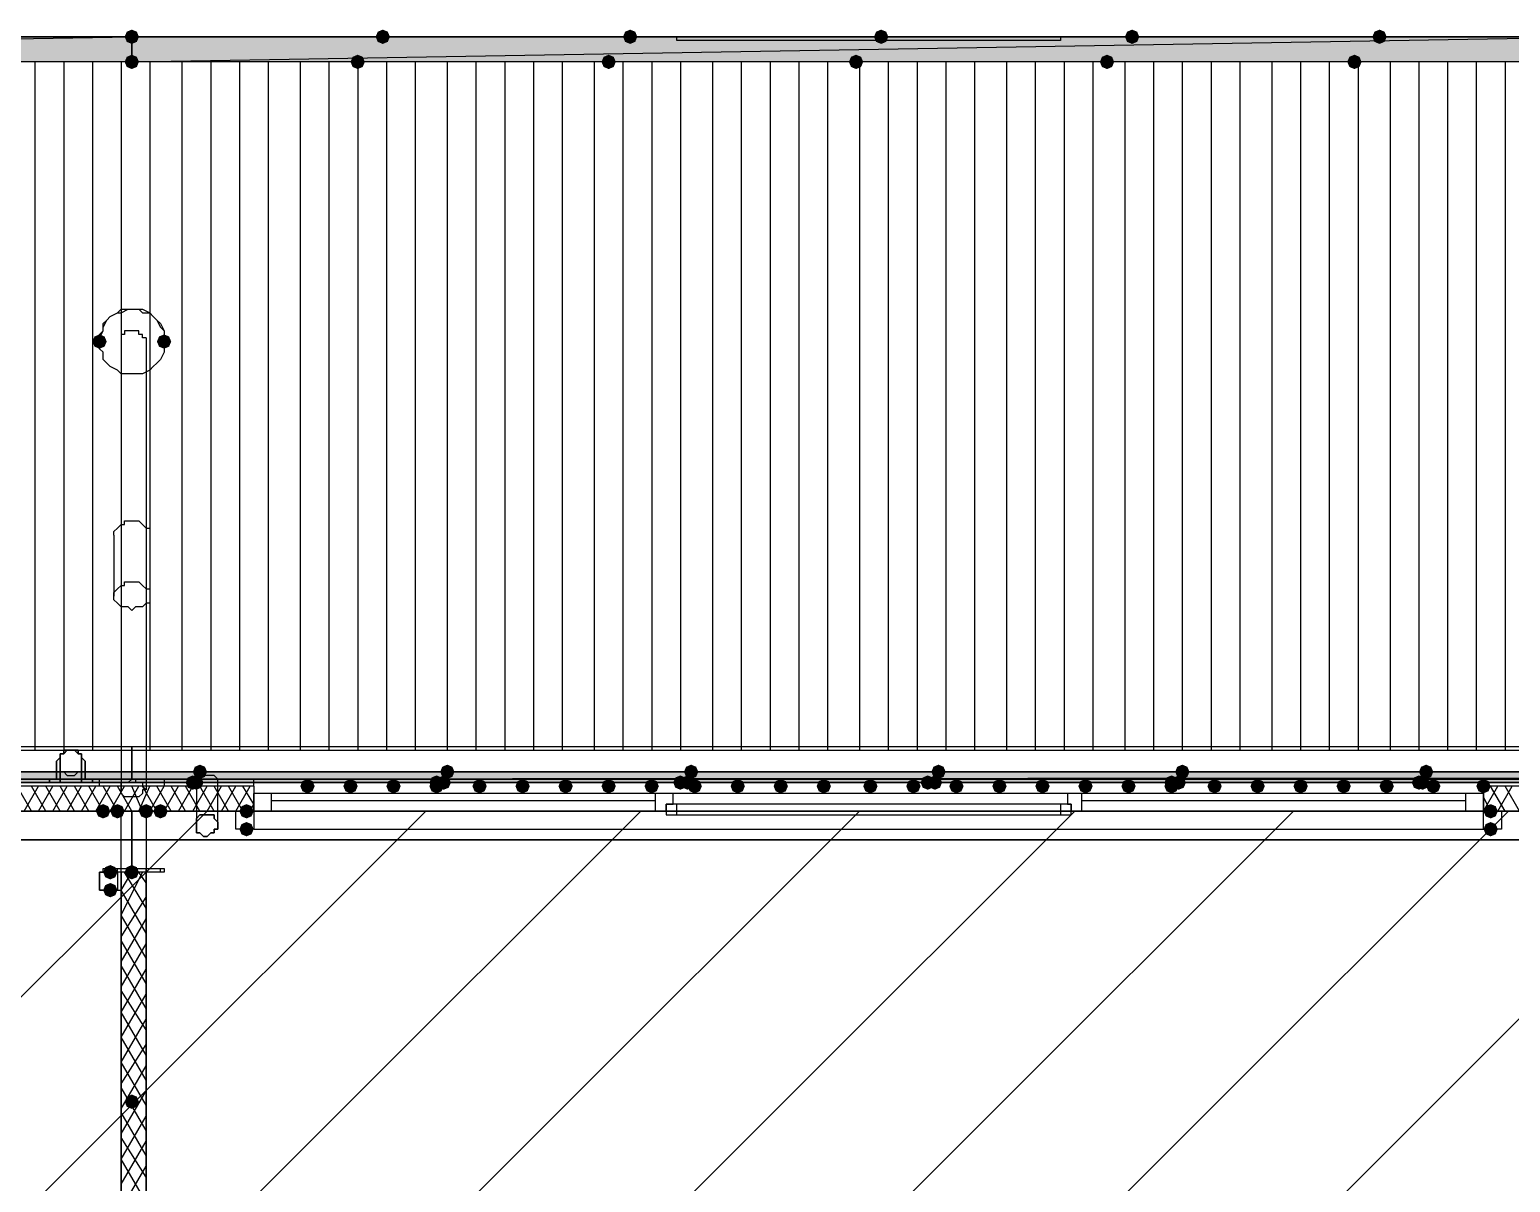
# Model space of a CAD drawing. Header units: millimetres. Extents: x 0 to 420, y 0 to 297.
# Drawn here: x 205.85 to 223.33, y 232.22 to 245.83 of the extents above; entities that cross this region are included whole.
import ezdxf

# ---------------------------------------------------------------- set-up
doc = ezdxf.new("R2010")
doc.units = ezdxf.units.MM
doc.layers.get('0').update_dxf_attribs({"linetype": 'CONTINUOUS'})

msp = doc.modelspace()

# ---------------------------------------------------------------- hatches: boundary and pattern name
at = {"true_color": 0x0000fe}
for points in [[(207.137, 245.745), (207.112129, 245.685204), (207.052333, 245.660333), (206.992538, 245.685204), (206.967667, 245.745), (206.992537, 245.804796), (207.052333, 245.829667), (207.112129, 245.804796)], [(207.137, 245.745), (207.112129, 245.685204), (207.052333, 245.660333), (206.992538, 245.685204), (206.967667, 245.745), (206.992537, 245.804796), (207.052333, 245.829667), (207.112129, 245.804796)], [(210.100333, 245.745), (210.075462, 245.685204), (210.015667, 245.660333), (209.955871, 245.685204), (209.931, 245.745), (209.955871, 245.804796), (210.015667, 245.829667), (210.075462, 245.804796)], [(213.021333, 245.745), (212.996462, 245.685204), (212.936667, 245.660333), (212.876871, 245.685204), (212.852, 245.745), (212.876871, 245.804796), (212.936667, 245.829667), (212.996462, 245.804796)], [(215.984667, 245.745), (215.959796, 245.685204), (215.9, 245.660333), (215.840204, 245.685204), (215.815333, 245.745), (215.840204, 245.804796), (215.9, 245.829667), (215.959796, 245.804796)], [(218.948, 245.745), (218.923129, 245.685204), (218.863333, 245.660333), (218.803538, 245.685204), (218.778667, 245.745), (218.803537, 245.804796), (218.863333, 245.829667), (218.923129, 245.804796)], [(221.869, 245.745), (221.844129, 245.685204), (221.784333, 245.660333), (221.724538, 245.685204), (221.699667, 245.745), (221.724537, 245.804796), (221.784333, 245.829667), (221.844129, 245.804796)], [(207.137, 245.448667), (207.112129, 245.388871), (207.052333, 245.364), (206.992538, 245.388871), (206.967667, 245.448667), (206.992537, 245.508462), (207.052333, 245.533333), (207.112129, 245.508463)], [(209.804, 245.448667), (209.779129, 245.388871), (209.719333, 245.364), (209.659538, 245.388871), (209.634667, 245.448667), (209.659537, 245.508462), (209.719333, 245.533333), (209.779129, 245.508463)], [(212.767333, 245.448667), (212.742462, 245.388871), (212.682667, 245.364), (212.622871, 245.388871), (212.598, 245.448667), (212.622871, 245.508462), (212.682667, 245.533333), (212.742462, 245.508463)], [(215.688333, 245.448667), (215.663462, 245.388871), (215.603667, 245.364), (215.543871, 245.388871), (215.519, 245.448667), (215.543871, 245.508462), (215.603667, 245.533333), (215.663462, 245.508463)], [(218.651667, 245.448667), (218.626796, 245.388871), (218.567, 245.364), (218.507204, 245.388871), (218.482333, 245.448667), (218.507204, 245.508462), (218.567, 245.533333), (218.626796, 245.508463)], [(221.572667, 245.448667), (221.547796, 245.388871), (221.488, 245.364), (221.428204, 245.388871), (221.403333, 245.448667), (221.428204, 245.508462), (221.488, 245.533333), (221.547796, 245.508463)], [(207.941333, 237.066667), (207.916462, 237.006871), (207.856667, 236.982), (207.796871, 237.006871), (207.772, 237.066667), (207.796871, 237.126462), (207.856667, 237.151333), (207.916462, 237.126463)], [(210.862333, 237.066667), (210.837462, 237.006871), (210.777667, 236.982), (210.717871, 237.006871), (210.693, 237.066667), (210.717871, 237.126462), (210.777667, 237.151333), (210.837462, 237.126463)], [(213.741, 237.066667), (213.716129, 237.006871), (213.656333, 236.982), (213.596538, 237.006871), (213.571667, 237.066667), (213.596537, 237.126462), (213.656333, 237.151333), (213.716129, 237.126463)], [(216.662, 237.066667), (216.637129, 237.006871), (216.577333, 236.982), (216.517538, 237.006871), (216.492667, 237.066667), (216.517537, 237.126462), (216.577333, 237.151333), (216.637129, 237.126463)], [(219.540667, 237.066667), (219.515796, 237.006871), (219.456, 236.982), (219.396204, 237.006871), (219.371333, 237.066667), (219.396204, 237.126462), (219.456, 237.151333), (219.515796, 237.126463)], [(222.419333, 237.066667), (222.394463, 237.006871), (222.334667, 236.982), (222.274871, 237.006871), (222.25, 237.066667), (222.274871, 237.126462), (222.334667, 237.151333), (222.394462, 237.126463)], [(207.856667, 236.939667), (207.831796, 236.879871), (207.772, 236.855), (207.712204, 236.879871), (207.687333, 236.939667), (207.712204, 236.999462), (207.772, 237.024333), (207.831796, 236.999463)], [(207.899, 236.939667), (207.874129, 236.879871), (207.814333, 236.855), (207.754538, 236.879871), (207.729667, 236.939667), (207.754537, 236.999462), (207.814333, 237.024333), (207.874129, 236.999463)], [(207.899, 236.939667), (207.874129, 236.879871), (207.814333, 236.855), (207.754538, 236.879871), (207.729667, 236.939667), (207.754537, 236.999462), (207.814333, 237.024333), (207.874129, 236.999463)], [(210.735333, 236.939667), (210.710462, 236.879871), (210.650667, 236.855), (210.590871, 236.879871), (210.566, 236.939667), (210.590871, 236.999462), (210.650667, 237.024333), (210.710462, 236.999463)], [(210.82, 236.939667), (210.795129, 236.879871), (210.735333, 236.855), (210.675538, 236.879871), (210.650667, 236.939667), (210.675537, 236.999462), (210.735333, 237.024333), (210.795129, 236.999463)], [(210.82, 236.939667), (210.795129, 236.879871), (210.735333, 236.855), (210.675538, 236.879871), (210.650667, 236.939667), (210.675537, 236.999462), (210.735333, 237.024333), (210.795129, 236.999463)], [(213.614, 236.939667), (213.589129, 236.879871), (213.529333, 236.855), (213.469538, 236.879871), (213.444667, 236.939667), (213.469537, 236.999462), (213.529333, 237.024333), (213.589129, 236.999463)], [(213.698667, 236.939667), (213.673796, 236.879871), (213.614, 236.855), (213.554204, 236.879871), (213.529333, 236.939667), (213.554204, 236.999462), (213.614, 237.024333), (213.673796, 236.999463)], [(213.698667, 236.939667), (213.673796, 236.879871), (213.614, 236.855), (213.554204, 236.879871), (213.529333, 236.939667), (213.554204, 236.999462), (213.614, 237.024333), (213.673796, 236.999463)], [(216.535, 236.939667), (216.510129, 236.879871), (216.450333, 236.855), (216.390537, 236.879871), (216.365667, 236.939667), (216.390537, 236.999462), (216.450333, 237.024333), (216.510129, 236.999463)], [(216.619667, 236.939667), (216.594796, 236.879871), (216.535, 236.855), (216.475204, 236.879871), (216.450333, 236.939667), (216.475204, 236.999462), (216.535, 237.024333), (216.594796, 236.999463)], [(216.619667, 236.939667), (216.594796, 236.879871), (216.535, 236.855), (216.475204, 236.879871), (216.450333, 236.939667), (216.475204, 236.999462), (216.535, 237.024333), (216.594796, 236.999463)], [(219.413667, 236.939667), (219.388796, 236.879871), (219.329, 236.855), (219.269204, 236.879871), (219.244333, 236.939667), (219.269204, 236.999462), (219.329, 237.024333), (219.388796, 236.999463)], [(219.498333, 236.939667), (219.473462, 236.879871), (219.413667, 236.855), (219.353871, 236.879871), (219.329, 236.939667), (219.353871, 236.999462), (219.413667, 237.024333), (219.473462, 236.999463)], [(219.498333, 236.939667), (219.473462, 236.879871), (219.413667, 236.855), (219.353871, 236.879871), (219.329, 236.939667), (219.353871, 236.999462), (219.413667, 237.024333), (219.473462, 236.999463)], [(222.334667, 236.939667), (222.309796, 236.879871), (222.25, 236.855), (222.190204, 236.879871), (222.165333, 236.939667), (222.190204, 236.999462), (222.25, 237.024333), (222.309796, 236.999463)], [(222.377, 236.939667), (222.352129, 236.879871), (222.292333, 236.855), (222.232537, 236.879871), (222.207667, 236.939667), (222.232537, 236.999462), (222.292333, 237.024333), (222.352129, 236.999463)], [(222.377, 236.939667), (222.352129, 236.879871), (222.292333, 236.855), (222.232537, 236.879871), (222.207667, 236.939667), (222.232537, 236.999462), (222.292333, 237.024333), (222.352129, 236.999463)]]:
    msp.add_hatch(color=0, dxfattribs=at).paths.add_polyline_path(points, flags=0)
at = {"true_color": 0x000007}
h = msp.add_hatch(color=0, dxfattribs=at)
h.paths.add_polyline_path([(207.052333, 245.448667), (189.653333, 245.448667), (207.052333, 245.745)], flags=0)
h.paths.add_polyline_path([(189.653333, 245.448667), (207.052333, 245.745), (189.653333, 245.745)], flags=0)
h = msp.add_hatch(color=0, dxfattribs=at)
h.paths.add_polyline_path([(224.451333, 245.448667), (207.052333, 245.448667), (224.451333, 245.745)], flags=0)
h.paths.add_polyline_path([(207.052333, 245.448667), (224.451333, 245.745), (207.052333, 245.745)], flags=0)
for points in [[(206.756, 242.146667), (206.731129, 242.086871), (206.671333, 242.062), (206.611538, 242.086871), (206.586667, 242.146667), (206.611537, 242.206462), (206.671333, 242.231333), (206.731129, 242.206463)], [(207.518, 242.146667), (207.493129, 242.086871), (207.433333, 242.062), (207.373538, 242.086871), (207.348667, 242.146667), (207.373537, 242.206462), (207.433333, 242.231333), (207.493129, 242.206463)], [(209.211333, 236.897333), (209.186462, 236.837537), (209.126667, 236.812667), (209.066871, 236.837537), (209.042, 236.897333), (209.066871, 236.957129), (209.126667, 236.982), (209.186462, 236.957129)], [(209.719333, 236.897333), (209.694462, 236.837537), (209.634667, 236.812667), (209.574871, 236.837537), (209.55, 236.897333), (209.574871, 236.957129), (209.634667, 236.982), (209.694462, 236.957129)], [(210.227333, 236.897333), (210.202462, 236.837537), (210.142667, 236.812667), (210.082871, 236.837537), (210.058, 236.897333), (210.082871, 236.957129), (210.142667, 236.982), (210.202462, 236.957129)], [(210.735333, 236.897333), (210.710462, 236.837537), (210.650667, 236.812667), (210.590871, 236.837537), (210.566, 236.897333), (210.590871, 236.957129), (210.650667, 236.982), (210.710462, 236.957129)], [(211.243333, 236.897333), (211.218462, 236.837537), (211.158667, 236.812667), (211.098871, 236.837537), (211.074, 236.897333), (211.098871, 236.957129), (211.158667, 236.982), (211.218462, 236.957129)], [(211.751333, 236.897333), (211.726462, 236.837537), (211.666667, 236.812667), (211.606871, 236.837537), (211.582, 236.897333), (211.606871, 236.957129), (211.666667, 236.982), (211.726462, 236.957129)], [(212.259333, 236.897333), (212.234463, 236.837537), (212.174667, 236.812667), (212.114871, 236.837537), (212.09, 236.897333), (212.114871, 236.957129), (212.174667, 236.982), (212.234462, 236.957129)], [(212.767333, 236.897333), (212.742462, 236.837537), (212.682667, 236.812667), (212.622871, 236.837537), (212.598, 236.897333), (212.622871, 236.957129), (212.682667, 236.982), (212.742462, 236.957129)], [(213.275333, 236.897333), (213.250462, 236.837537), (213.190667, 236.812667), (213.130871, 236.837537), (213.106, 236.897333), (213.130871, 236.957129), (213.190667, 236.982), (213.250462, 236.957129)], [(213.783333, 236.897333), (213.758463, 236.837537), (213.698667, 236.812667), (213.638871, 236.837537), (213.614, 236.897333), (213.638871, 236.957129), (213.698667, 236.982), (213.758462, 236.957129)], [(214.291333, 236.897333), (214.266462, 236.837537), (214.206667, 236.812667), (214.146871, 236.837537), (214.122, 236.897333), (214.146871, 236.957129), (214.206667, 236.982), (214.266462, 236.957129)], [(214.799333, 236.897333), (214.774463, 236.837537), (214.714667, 236.812667), (214.654871, 236.837537), (214.63, 236.897333), (214.654871, 236.957129), (214.714667, 236.982), (214.774462, 236.957129)], [(215.307333, 236.897333), (215.282462, 236.837537), (215.222667, 236.812667), (215.162871, 236.837537), (215.138, 236.897333), (215.162871, 236.957129), (215.222667, 236.982), (215.282462, 236.957129)], [(215.857667, 236.897333), (215.832796, 236.837537), (215.773, 236.812667), (215.713204, 236.837537), (215.688333, 236.897333), (215.713204, 236.957129), (215.773, 236.982), (215.832796, 236.957129)], [(216.365667, 236.897333), (216.340796, 236.837537), (216.281, 236.812667), (216.221204, 236.837537), (216.196333, 236.897333), (216.221204, 236.957129), (216.281, 236.982), (216.340796, 236.957129)], [(216.873667, 236.897333), (216.848796, 236.837537), (216.789, 236.812667), (216.729204, 236.837537), (216.704333, 236.897333), (216.729204, 236.957129), (216.789, 236.982), (216.848796, 236.957129)], [(217.381667, 236.897333), (217.356796, 236.837537), (217.297, 236.812667), (217.237204, 236.837537), (217.212333, 236.897333), (217.237204, 236.957129), (217.297, 236.982), (217.356796, 236.957129)], [(217.889667, 236.897333), (217.864796, 236.837537), (217.805, 236.812667), (217.745204, 236.837537), (217.720333, 236.897333), (217.745204, 236.957129), (217.805, 236.982), (217.864796, 236.957129)], [(218.397667, 236.897333), (218.372796, 236.837537), (218.313, 236.812667), (218.253204, 236.837537), (218.228333, 236.897333), (218.253204, 236.957129), (218.313, 236.982), (218.372796, 236.957129)], [(218.905667, 236.897333), (218.880796, 236.837537), (218.821, 236.812667), (218.761204, 236.837537), (218.736333, 236.897333), (218.761204, 236.957129), (218.821, 236.982), (218.880796, 236.957129)], [(219.413667, 236.897333), (219.388796, 236.837537), (219.329, 236.812667), (219.269204, 236.837537), (219.244333, 236.897333), (219.269204, 236.957129), (219.329, 236.982), (219.388796, 236.957129)], [(219.921667, 236.897333), (219.896796, 236.837537), (219.837, 236.812667), (219.777204, 236.837537), (219.752333, 236.897333), (219.777204, 236.957129), (219.837, 236.982), (219.896796, 236.957129)], [(220.429667, 236.897333), (220.404796, 236.837537), (220.345, 236.812667), (220.285204, 236.837537), (220.260333, 236.897333), (220.285204, 236.957129), (220.345, 236.982), (220.404796, 236.957129)], [(220.937667, 236.897333), (220.912796, 236.837537), (220.853, 236.812667), (220.793204, 236.837537), (220.768333, 236.897333), (220.793204, 236.957129), (220.853, 236.982), (220.912796, 236.957129)], [(221.445667, 236.897333), (221.420796, 236.837537), (221.361, 236.812667), (221.301204, 236.837537), (221.276333, 236.897333), (221.301204, 236.957129), (221.361, 236.982), (221.420796, 236.957129)], [(221.953667, 236.897333), (221.928796, 236.837537), (221.869, 236.812667), (221.809204, 236.837537), (221.784333, 236.897333), (221.809204, 236.957129), (221.869, 236.982), (221.928796, 236.957129)], [(222.504, 236.897333), (222.479129, 236.837537), (222.419333, 236.812667), (222.359537, 236.837537), (222.334667, 236.897333), (222.359537, 236.957129), (222.419333, 236.982), (222.479129, 236.957129)], [(223.096667, 236.897333), (223.071796, 236.837537), (223.012, 236.812667), (222.952204, 236.837537), (222.927333, 236.897333), (222.952204, 236.957129), (223.012, 236.982), (223.071796, 236.957129)], [(223.096667, 236.897333), (223.071796, 236.837537), (223.012, 236.812667), (222.952204, 236.837537), (222.927333, 236.897333), (222.952204, 236.957129), (223.012, 236.982), (223.071796, 236.957129)], [(206.798333, 236.601), (206.773462, 236.541204), (206.713667, 236.516333), (206.653871, 236.541204), (206.629, 236.601), (206.653871, 236.660796), (206.713667, 236.685667), (206.773462, 236.660796)], [(206.967667, 236.601), (206.942796, 236.541204), (206.883, 236.516333), (206.823204, 236.541204), (206.798333, 236.601), (206.823204, 236.660796), (206.883, 236.685667), (206.942796, 236.660796)], [(207.306333, 236.601), (207.281462, 236.541204), (207.221667, 236.516333), (207.161871, 236.541204), (207.137, 236.601), (207.161871, 236.660796), (207.221667, 236.685667), (207.281462, 236.660796)], [(207.475667, 236.601), (207.450796, 236.541204), (207.391, 236.516333), (207.331204, 236.541204), (207.306333, 236.601), (207.331204, 236.660796), (207.391, 236.685667), (207.450796, 236.660796)], [(208.491667, 236.601), (208.466796, 236.541204), (208.407, 236.516333), (208.347204, 236.541204), (208.322333, 236.601), (208.347204, 236.660796), (208.407, 236.685667), (208.466796, 236.660796)], [(223.181333, 236.601), (223.156462, 236.541204), (223.096667, 236.516333), (223.036871, 236.541204), (223.012, 236.601), (223.036871, 236.660796), (223.096667, 236.685667), (223.156462, 236.660796)], [(208.491667, 236.389333), (208.466796, 236.329537), (208.407, 236.304667), (208.347204, 236.329537), (208.322333, 236.389333), (208.347204, 236.449129), (208.407, 236.474), (208.466796, 236.449129)], [(223.181333, 236.389333), (223.156462, 236.329537), (223.096667, 236.304667), (223.036871, 236.329537), (223.012, 236.389333), (223.036871, 236.449129), (223.096667, 236.474), (223.156462, 236.449129)], [(206.883, 235.881333), (206.858129, 235.821537), (206.798333, 235.796667), (206.738538, 235.821537), (206.713667, 235.881333), (206.738537, 235.941129), (206.798333, 235.966), (206.858129, 235.941129)], [(207.137, 235.881333), (207.112129, 235.821537), (207.052333, 235.796667), (206.992538, 235.821537), (206.967667, 235.881333), (206.992537, 235.941129), (207.052333, 235.966), (207.112129, 235.941129)], [(206.883, 235.669667), (206.858129, 235.609871), (206.798333, 235.585), (206.738538, 235.609871), (206.713667, 235.669667), (206.738537, 235.729462), (206.798333, 235.754333), (206.858129, 235.729463)], [(207.137, 233.172), (207.112129, 233.112204), (207.052333, 233.087333), (206.992538, 233.112204), (206.967667, 233.172), (206.992537, 233.231796), (207.052333, 233.256667), (207.112129, 233.231796)]]:
    msp.add_hatch(color=0, dxfattribs=at).paths.add_polyline_path(points, flags=0)
h = msp.add_hatch(color=0, dxfattribs=at)
h.paths.add_polyline_path([(119.507, 237.066667), (381.550333, 237.066667), (119.507, 236.939667)], flags=0)
h.paths.add_polyline_path([(381.550333, 237.066667), (119.507, 236.939667), (381.550333, 236.939667)], flags=0)

# ---------------------------------------------------------------- linework, layer by layer
at = {"color": 0, "true_color": 0x000007}
for points in [[(259.207, 245.745), (259.207, 245.448667), (241.850333, 245.448667), (241.850333, 245.745), (241.850333, 245.448667), (224.451333, 245.448667), (224.451333, 245.745), (224.451333, 245.448667), (207.052333, 245.448667), (207.052333, 245.745), (207.052333, 245.448667), (189.653333, 245.448667), (189.653333, 245.745), (172.296667, 245.745), (172.296667, 245.448667), (189.653333, 245.448667), (189.653333, 245.745), (207.052333, 245.745), (224.451333, 245.745), (241.850333, 245.745)], [(207.052333, 245.448667), (189.653333, 245.448667), (207.052333, 245.745)], [(189.653333, 245.448667), (207.052333, 245.745), (189.653333, 245.745)], [(224.451333, 245.448667), (207.052333, 245.448667), (224.451333, 245.745)], [(207.052333, 245.448667), (224.451333, 245.745), (207.052333, 245.745)], [(218.016667, 245.745), (218.016667, 245.702667), (213.487, 245.702667), (213.487, 245.745)], [(381.550333, 244.898333), (381.550333, 245.448667), (119.507, 245.448667), (119.507, 244.898333), (119.507, 237.871), (119.507, 237.320667), (381.550333, 237.320667), (381.550333, 237.871)], [(207.137, 241.765667), (207.052333, 241.765667), (207.01, 241.765667), (206.925333, 241.765667), (206.883, 241.808), (206.798333, 241.850333), (206.756, 241.892667), (206.713667, 241.935), (206.713667, 242.019667), (206.671333, 242.062), (206.671333, 242.146667), (206.671333, 242.189), (206.713667, 242.273667), (206.713667, 242.316), (206.756, 242.400667), (206.798333, 242.443), (206.883, 242.485333), (206.925333, 242.485333), (207.01, 242.527667), (207.052333, 242.527667), (207.137, 242.527667), (207.179333, 242.485333), (207.264, 242.485333), (207.306333, 242.443), (207.348667, 242.400667), (207.391, 242.316), (207.433333, 242.273667), (207.433333, 242.189), (207.433333, 242.146667), (207.433333, 242.062), (207.433333, 242.019667), (207.391, 241.935), (207.348667, 241.892667), (207.306333, 241.850333), (207.264, 241.808), (207.179333, 241.765667)], [(207.094667, 239.014), (207.052333, 238.971667), (207.01, 239.014), (206.967667, 239.014), (206.925333, 239.014), (206.883, 239.056333), (206.840667, 239.098667), (206.840667, 239.141), (206.840667, 239.183333), (206.883, 239.225667), (206.925333, 239.268), (206.967667, 239.268), (206.967667, 239.310333), (207.01, 239.310333), (207.052333, 239.310333), (207.094667, 239.310333), (207.137, 239.310333), (207.179333, 239.268), (207.221667, 239.225667), (207.264, 239.225667), (207.264, 239.183333), (207.264, 239.141), (207.264, 239.098667), (207.264, 239.056333), (207.221667, 239.056333), (207.179333, 239.014), (207.137, 239.014)], [(189.653333, 236.982), (207.052333, 236.982), (207.052333, 237.363), (189.653333, 237.363)], [(206.586667, 236.939667), (206.586667, 236.982), (206.502, 236.982), (206.502, 237.193667), (206.459667, 237.236), (206.459667, 237.278333), (206.417333, 237.278333), (206.417333, 237.320667), (206.375, 237.320667), (206.332667, 237.320667), (206.290333, 237.320667), (206.248, 237.320667), (206.248, 237.278333), (206.205667, 237.278333), (206.205667, 237.236), (206.163333, 237.193667), (206.163333, 236.982), (206.078667, 236.982), (206.078667, 236.939667), (206.205667, 236.939667), (206.205667, 237.193667), (206.205667, 237.236), (206.205667, 237.278333), (206.248, 237.278333), (206.290333, 237.320667), (206.332667, 237.320667), (206.375, 237.320667), (206.417333, 237.278333), (206.459667, 237.278333), (206.459667, 237.236), (206.459667, 237.193667), (206.459667, 236.939667), (206.586667, 236.939667), (206.586667, 236.982), (206.502, 236.982), (206.502, 237.193667), (206.459667, 237.236), (206.459667, 237.278333), (206.417333, 237.278333), (206.417333, 237.320667), (206.375, 237.320667), (206.332667, 237.320667), (206.290333, 237.320667), (206.248, 237.320667), (206.248, 237.278333), (206.205667, 237.278333), (206.205667, 237.236), (206.163333, 237.193667), (206.163333, 236.982), (206.078667, 236.982), (206.078667, 236.939667), (206.205667, 236.939667), (206.205667, 237.193667), (206.205667, 237.236), (206.205667, 237.278333), (206.248, 237.278333), (206.290333, 237.320667), (206.332667, 237.320667), (206.375, 237.320667), (206.417333, 237.278333), (206.459667, 237.278333), (206.459667, 237.236), (206.459667, 237.193667), (206.459667, 236.939667), (206.586667, 236.939667), (206.459667, 236.939667), (206.459667, 237.193667), (206.459667, 237.236), (206.459667, 237.278333), (206.417333, 237.278333), (206.375, 237.320667), (206.332667, 237.320667), (206.290333, 237.320667), (206.248, 237.278333), (206.205667, 237.278333), (206.205667, 237.236), (206.205667, 237.193667), (206.205667, 236.939667), (206.078667, 236.939667), (206.078667, 236.982), (206.163333, 236.982), (206.163333, 237.193667), (206.205667, 237.236), (206.205667, 237.278333), (206.248, 237.278333), (206.248, 237.320667), (206.290333, 237.320667), (206.332667, 237.320667), (206.375, 237.320667), (206.417333, 237.320667), (206.417333, 237.278333), (206.459667, 237.278333), (206.459667, 237.236), (206.502, 237.193667), (206.502, 236.982), (206.586667, 236.982)], [(206.205667, 237.193667), (206.205667, 237.151333), (206.205667, 237.109), (206.205667, 237.066667), (206.248, 237.066667), (206.290333, 237.024333), (206.332667, 237.024333), (206.375, 237.024333), (206.417333, 237.066667), (206.459667, 237.066667), (206.459667, 237.109), (206.459667, 237.151333), (206.459667, 237.193667), (206.459667, 237.236), (206.459667, 237.278333), (206.417333, 237.278333), (206.375, 237.320667), (206.332667, 237.320667), (206.290333, 237.320667), (206.248, 237.278333), (206.205667, 237.278333), (206.205667, 237.236)], [(206.459667, 237.193667), (206.459667, 237.236), (206.459667, 237.278333), (206.417333, 237.278333), (206.375, 237.320667), (206.332667, 237.320667), (206.290333, 237.320667), (206.248, 237.278333), (206.205667, 237.278333), (206.205667, 237.236), (206.205667, 237.193667), (206.205667, 237.151333), (206.205667, 237.109), (206.205667, 237.066667), (206.248, 237.066667), (206.290333, 237.024333), (206.332667, 237.024333), (206.375, 237.024333), (206.417333, 237.066667), (206.459667, 237.066667), (206.459667, 237.109), (206.459667, 237.151333)], [(207.052333, 236.982), (224.451333, 236.982), (224.451333, 237.363), (207.052333, 237.363)], [(119.507, 237.066667), (381.550333, 237.066667), (119.507, 236.939667)], [(381.550333, 237.066667), (119.507, 236.939667), (381.550333, 236.939667)], [(119.507, 237.066667), (119.507, 236.939667), (381.550333, 236.939667), (381.550333, 237.066667)], [(207.094667, 236.770333), (207.052333, 236.770333), (207.01, 236.770333), (206.967667, 236.770333), (206.925333, 236.812667), (206.925333, 236.855), (206.925333, 236.897333), (206.925333, 236.939667), (206.967667, 236.939667), (207.01, 236.939667), (207.052333, 236.982), (207.094667, 236.982), (207.094667, 236.939667), (207.137, 236.939667), (207.179333, 236.939667), (207.179333, 236.897333), (207.221667, 236.855), (207.179333, 236.855), (207.179333, 236.812667), (207.137, 236.770333)], [(208.068333, 236.982), (208.026, 237.024333), (207.983667, 237.024333), (207.941333, 237.024333), (207.899, 237.024333), (207.856667, 237.024333), (207.814333, 237.024333), (207.814333, 236.982), (207.856667, 236.982), (207.899, 236.982), (207.941333, 236.982), (207.983667, 236.982), (208.026, 236.982)], [(208.491667, 236.601), (208.491667, 236.812667)], [(223.012, 236.601), (223.012, 236.812667)], [(392.938, 236.601), (258.868333, 236.601), (258.868333, 205.613), (242.189, 205.613), (242.189, 236.601), (108.161667, 236.601), (108.161667, 119.972667), (242.189, 119.972667), (242.189, 150.960667), (258.868333, 150.960667), (258.868333, 119.972667), (392.938, 119.972667)], [(207.433333, 235.881333), (206.713667, 235.881333), (206.713667, 235.923667), (207.052333, 235.923667), (207.052333, 236.601), (206.713667, 236.601), (207.433333, 236.601), (207.052333, 236.601), (207.052333, 235.923667), (207.433333, 235.923667)], [(208.068333, 236.431667), (208.068333, 236.389333), (208.026, 236.389333), (208.026, 236.347), (207.983667, 236.347), (207.941333, 236.304667), (207.899, 236.304667), (207.856667, 236.347), (207.814333, 236.347), (207.814333, 236.389333), (207.814333, 236.431667), (207.814333, 236.474), (207.814333, 236.516333), (207.856667, 236.558667), (207.899, 236.558667), (207.941333, 236.558667), (207.983667, 236.558667), (208.026, 236.558667), (208.026, 236.516333), (208.068333, 236.474), (208.068333, 236.431667), (208.068333, 236.474), (208.026, 236.516333), (208.026, 236.558667), (207.983667, 236.558667), (207.941333, 236.558667), (207.899, 236.558667), (207.856667, 236.558667), (207.814333, 236.516333), (207.814333, 236.474), (207.814333, 236.431667), (207.814333, 236.389333), (207.814333, 236.347), (207.856667, 236.347), (207.899, 236.304667), (207.941333, 236.304667), (207.983667, 236.347), (208.026, 236.347), (208.026, 236.389333), (208.068333, 236.389333)], [(207.814333, 236.431667), (207.814333, 236.389333), (207.814333, 236.347), (207.856667, 236.347), (207.899, 236.304667), (207.941333, 236.304667), (207.983667, 236.347), (208.026, 236.347), (208.026, 236.389333), (208.068333, 236.389333), (208.068333, 236.431667), (208.068333, 236.474), (208.026, 236.516333), (208.026, 236.558667), (207.983667, 236.558667), (207.941333, 236.558667), (207.899, 236.558667), (207.856667, 236.558667), (207.814333, 236.516333), (207.814333, 236.474)], [(208.28, 236.601), (208.491667, 236.601), (208.491667, 236.389333), (208.28, 236.389333), (208.28, 236.601), (208.491667, 236.601), (208.491667, 236.389333), (208.28, 236.389333)], [(213.36, 236.558667), (213.487, 236.558667), (213.487, 236.685667), (213.36, 236.685667)], [(218.143667, 236.685667), (218.016667, 236.685667), (218.016667, 236.558667), (218.143667, 236.558667)], [(223.012, 236.601), (223.223667, 236.601), (223.223667, 236.389333), (223.012, 236.389333), (223.012, 236.601), (223.223667, 236.601), (223.223667, 236.389333), (223.012, 236.389333)], [(242.189, 236.262333), (242.189, 205.613), (258.868333, 205.613), (258.868333, 236.262333), (392.557, 236.262333), (392.557, 120.311333), (258.868333, 120.311333), (258.868333, 150.960667), (242.189, 150.960667), (242.189, 120.311333), (108.500333, 120.311333), (108.500333, 236.262333)], [(206.925333, 235.881333), (206.671333, 235.881333), (206.671333, 235.669667), (206.925333, 235.669667)], [(206.883, 235.881333), (206.883, 235.669667), (206.671333, 235.669667), (206.671333, 235.881333)], [(207.221667, 219.244333), (207.221667, 235.881333), (206.925333, 235.881333), (206.925333, 219.244333)]]:
    msp.add_lwpolyline(points, close=True, dxfattribs=at)
for points in [[(207.052333, 245.745), (189.653333, 245.745)], [(224.451333, 245.745), (207.052333, 245.745)], [(213.487, 245.702667), (213.487, 245.745), (218.016667, 245.745)], [(206.671333, 242.146667), (206.671333, 242.231333), (206.713667, 242.273667), (206.713667, 242.358333), (206.756, 242.400667), (206.798333, 242.443), (206.883, 242.485333), (206.925333, 242.527667), (207.01, 242.527667), (207.052333, 242.527667), (207.137, 242.527667), (207.179333, 242.527667), (207.264, 242.485333), (207.306333, 242.443), (207.348667, 242.400667), (207.391, 242.358333), (207.433333, 242.273667), (207.433333, 242.231333), (207.433333, 242.146667)], [(207.221667, 242.189), (207.179333, 242.189), (207.179333, 242.231333), (207.137, 242.231333), (207.137, 242.273667), (207.094667, 242.273667), (207.052333, 242.273667), (207.01, 242.273667), (206.967667, 242.273667), (206.967667, 242.231333), (206.925333, 242.231333), (206.925333, 242.189)], [(206.925333, 242.189), (206.925333, 236.855)], [(207.221667, 242.189), (207.221667, 236.855)], [(206.840667, 239.860667), (206.840667, 239.903), (206.883, 239.945333), (206.925333, 239.987667), (206.967667, 239.987667), (206.967667, 240.03), (207.01, 240.03), (207.052333, 240.03), (207.094667, 240.03), (207.137, 240.03), (207.179333, 239.987667), (207.221667, 239.945333), (207.264, 239.945333), (207.264, 239.903), (207.264, 239.860667)], [(206.840667, 239.860667), (206.840667, 239.141)], [(207.264, 239.860667), (207.264, 239.141)], [(119.507, 236.939667), (381.550333, 236.939667), (119.507, 236.939667), (381.550333, 236.939667)], [(119.507, 236.939667), (381.550333, 236.939667)], [(119.507, 236.939667), (381.550333, 236.939667)], [(207.433333, 236.982), (207.391, 236.982), (207.348667, 236.982), (207.306333, 236.982), (207.264, 236.982), (207.179333, 236.982), (207.137, 236.982), (207.052333, 236.982), (207.01, 236.982), (206.925333, 236.982), (206.883, 236.982), (206.798333, 236.982), (206.756, 236.982), (206.713667, 236.982), (206.671333, 236.982)], [(207.433333, 236.982), (207.433333, 236.897333), (207.391, 236.897333), (207.348667, 236.897333), (207.306333, 236.897333), (207.264, 236.897333), (207.179333, 236.897333), (207.137, 236.897333), (207.052333, 236.897333), (207.01, 236.897333), (206.925333, 236.897333), (206.883, 236.897333), (206.798333, 236.897333), (206.756, 236.897333), (206.713667, 236.897333), (206.671333, 236.897333), (206.671333, 236.982)], [(207.814333, 236.982), (207.814333, 236.431667)], [(208.068333, 236.431667), (208.068333, 236.982)], [(208.491667, 236.897333), (208.491667, 236.982), (223.012, 236.982), (223.012, 236.897333)], [(208.491667, 236.897333), (205.613, 236.897333)], [(205.867, 236.601), (205.697667, 236.897333)], [(205.782333, 236.601), (205.951667, 236.897333)], [(206.036333, 236.601), (205.867, 236.897333)], [(205.951667, 236.601), (206.121, 236.897333)], [(206.205667, 236.601), (206.036333, 236.897333)], [(206.121, 236.601), (206.290333, 236.897333)], [(206.375, 236.601), (206.205667, 236.897333)], [(206.290333, 236.601), (206.459667, 236.897333)], [(206.544333, 236.601), (206.375, 236.897333)], [(206.459667, 236.601), (206.629, 236.897333)], [(206.713667, 236.601), (206.544333, 236.897333)], [(206.629, 236.601), (206.798333, 236.897333)], [(206.883, 236.601), (206.713667, 236.897333)], [(206.798333, 236.601), (206.967667, 236.897333)], [(207.052333, 236.601), (206.883, 236.897333)], [(206.967667, 236.601), (207.137, 236.897333)], [(207.179333, 236.601), (207.052333, 236.897333)], [(207.137, 236.601), (207.264, 236.897333)], [(207.348667, 236.601), (207.179333, 236.897333)], [(207.264, 236.601), (207.433333, 236.897333)], [(207.518, 236.601), (207.348667, 236.897333)], [(207.433333, 236.601), (207.602667, 236.897333)], [(207.687333, 236.601), (207.518, 236.897333)], [(207.602667, 236.601), (207.772, 236.897333)], [(207.856667, 236.601), (207.687333, 236.897333)], [(207.772, 236.601), (207.941333, 236.897333)], [(208.026, 236.601), (207.856667, 236.897333)], [(207.941333, 236.601), (208.110667, 236.897333)], [(208.195333, 236.601), (208.026, 236.897333)], [(208.110667, 236.601), (208.28, 236.897333)], [(208.364667, 236.601), (208.195333, 236.897333)], [(208.28, 236.601), (208.449333, 236.897333)], [(208.491667, 236.685667), (208.364667, 236.897333)], [(208.491667, 236.897333), (208.491667, 236.812667), (208.491667, 236.601)], [(208.491667, 236.897333), (208.491667, 236.812667)], [(208.491667, 236.601), (208.703333, 236.601), (208.703333, 236.812667), (208.491667, 236.812667)], [(213.233, 236.812667), (208.703333, 236.812667)], [(213.317667, 236.812667), (213.233, 236.812667), (213.233, 236.601), (213.317667, 236.601)], [(213.317667, 236.601), (213.36, 236.601), (213.36, 236.685667), (213.444667, 236.685667), (213.444667, 236.812667), (213.317667, 236.812667)], [(218.101333, 236.812667), (213.444667, 236.812667)], [(218.186, 236.812667), (218.101333, 236.812667), (218.101333, 236.685667), (218.143667, 236.685667), (218.143667, 236.601), (218.186, 236.601)], [(218.186, 236.601), (218.270667, 236.601), (218.270667, 236.812667), (218.186, 236.812667)], [(222.800333, 236.812667), (218.270667, 236.812667)], [(223.012, 236.812667), (222.800333, 236.812667), (222.800333, 236.601), (223.012, 236.601)], [(223.012, 236.601), (223.181333, 236.897333)], [(223.012, 236.897333), (223.012, 236.812667), (223.012, 236.601)], [(223.012, 236.897333), (223.012, 236.812667)], [(225.890667, 236.897333), (223.012, 236.897333)], [(223.096667, 236.601), (223.012, 236.770333)], [(223.266, 236.601), (223.096667, 236.897333)], [(223.181333, 236.601), (223.350667, 236.897333)], [(223.435333, 236.601), (223.266, 236.897333)], [(205.613, 236.601), (208.491667, 236.601)], [(207.052333, 235.881333), (207.052333, 236.601)], [(208.449333, 236.601), (208.491667, 236.685667)], [(215.773, 236.601), (208.491667, 236.601), (208.491667, 236.516333)], [(215.773, 236.601), (208.491667, 236.601), (208.491667, 236.516333)], [(208.491667, 236.601), (223.012, 236.601)], [(208.703333, 236.728), (213.233, 236.728)], [(208.703333, 236.601), (213.233, 236.601)], [(218.016667, 236.685667), (213.487, 236.685667)], [(213.487, 236.601), (218.016667, 236.601)], [(213.487, 236.558667), (218.016667, 236.558667)], [(213.487, 236.558667), (218.016667, 236.558667)], [(223.012, 236.516333), (223.012, 236.601), (215.773, 236.601)], [(223.012, 236.516333), (223.012, 236.601), (215.773, 236.601)], [(218.270667, 236.728), (222.800333, 236.728)], [(218.270667, 236.601), (222.800333, 236.601)], [(223.012, 236.601), (225.890667, 236.601)], [(208.491667, 236.516333), (208.491667, 236.389333), (215.773, 236.389333)], [(208.491667, 236.516333), (208.491667, 236.389333), (215.773, 236.389333)], [(215.773, 236.389333), (223.012, 236.389333), (223.012, 236.516333)], [(215.773, 236.389333), (223.012, 236.389333), (223.012, 236.516333)], [(206.713667, 235.881333), (206.713667, 235.923667)], [(206.883, 235.881333), (206.883, 235.923667)], [(206.925333, 235.669667), (207.052333, 235.881333)], [(206.925333, 235.373333), (207.179333, 235.881333)], [(207.221667, 235.458), (206.967667, 235.881333)], [(207.221667, 235.754333), (207.137, 235.881333)], [(207.221667, 235.881333), (207.221667, 235.923667)], [(207.391, 235.881333), (207.391, 235.923667)], [(207.221667, 235.161667), (206.925333, 235.669667)], [(206.925333, 235.119333), (207.221667, 235.585)], [(207.221667, 234.865333), (206.925333, 235.373333)], [(206.925333, 234.823), (207.221667, 235.331)], [(207.221667, 234.569), (206.925333, 235.077)], [(206.925333, 234.526667), (207.221667, 235.034667)], [(207.221667, 234.272667), (206.925333, 234.780667)], [(206.925333, 234.230333), (207.221667, 234.738333)], [(207.221667, 234.018667), (206.925333, 234.484333)], [(206.925333, 233.934), (207.221667, 234.442)], [(207.221667, 233.722333), (206.925333, 234.230333)], [(206.925333, 233.637667), (207.221667, 234.145667)], [(207.221667, 233.426), (206.925333, 233.934)], [(206.925333, 233.383667), (207.221667, 233.849333)], [(207.221667, 233.129667), (206.925333, 233.637667)], [(206.925333, 233.087333), (207.221667, 233.595333)], [(207.221667, 232.833333), (206.925333, 233.341333)], [(206.925333, 232.791), (207.221667, 233.299)], [(207.221667, 232.537), (206.925333, 233.045)], [(206.925333, 232.494667), (207.221667, 233.002667)], [(207.221667, 232.283), (206.925333, 232.748667)], [(206.925333, 232.198333), (207.221667, 232.706333)], [(207.221667, 231.986667), (206.925333, 232.494667)], [(206.925333, 231.902), (207.221667, 232.41)]]:
    msp.add_lwpolyline(points, dxfattribs=at)
at = {"color": 0, "true_color": 0x0000fd}
for points in [[(205.909333, 245.448667), (205.909333, 237.320667)], [(206.248, 245.448667), (206.248, 237.320667)], [(206.586667, 245.448667), (206.586667, 237.320667)], [(206.925333, 245.448667), (206.925333, 237.320667)], [(207.264, 245.448667), (207.264, 237.320667)], [(207.645, 245.448667), (207.645, 237.320667)], [(207.983667, 245.448667), (207.983667, 237.320667)], [(208.322333, 245.448667), (208.322333, 237.320667)], [(208.661, 245.448667), (208.661, 237.320667)], [(209.042, 245.448667), (209.042, 237.320667)], [(209.380667, 245.448667), (209.380667, 237.320667)], [(209.719333, 245.448667), (209.719333, 237.320667)], [(210.058, 245.448667), (210.058, 237.320667)], [(210.396667, 245.448667), (210.396667, 237.320667)], [(210.777667, 245.448667), (210.777667, 237.320667)], [(211.116333, 245.448667), (211.116333, 237.320667)], [(211.455, 245.448667), (211.455, 237.320667)], [(211.793667, 245.448667), (211.793667, 237.320667)], [(212.132333, 245.448667), (212.132333, 237.320667)], [(212.513333, 245.448667), (212.513333, 237.320667)], [(212.852, 245.448667), (212.852, 237.320667)], [(213.190667, 245.448667), (213.190667, 237.320667)], [(213.529333, 245.448667), (213.529333, 237.320667)], [(213.910333, 245.448667), (213.910333, 237.320667)], [(214.249, 245.448667), (214.249, 237.320667)], [(214.587667, 245.448667), (214.587667, 237.320667)], [(214.926333, 245.448667), (214.926333, 237.320667)], [(215.265, 245.448667), (215.265, 237.320667)], [(215.646, 245.448667), (215.646, 237.320667)], [(215.984667, 245.448667), (215.984667, 237.320667)], [(216.323333, 245.448667), (216.323333, 237.320667)], [(216.662, 245.448667), (216.662, 237.320667)], [(217.000667, 245.448667), (217.000667, 237.320667)], [(217.381667, 245.448667), (217.381667, 237.320667)], [(217.720333, 245.448667), (217.720333, 237.320667)], [(218.059, 245.448667), (218.059, 237.320667)], [(218.397667, 245.448667), (218.397667, 237.320667)], [(218.778667, 245.448667), (218.778667, 237.320667)], [(219.117333, 245.448667), (219.117333, 237.320667)], [(219.456, 245.448667), (219.456, 237.320667)], [(219.794667, 245.448667), (219.794667, 237.320667)], [(220.133333, 245.448667), (220.133333, 237.320667)], [(220.514333, 245.448667), (220.514333, 237.320667)], [(220.853, 245.448667), (220.853, 237.320667)], [(221.191667, 245.448667), (221.191667, 237.320667)], [(221.530333, 245.448667), (221.530333, 237.320667)], [(221.911333, 245.448667), (221.911333, 237.320667)], [(222.25, 245.448667), (222.25, 237.320667)], [(222.588667, 245.448667), (222.588667, 237.320667)], [(222.927333, 245.448667), (222.927333, 237.320667)], [(223.266, 245.448667), (223.266, 237.320667)]]:
    msp.add_lwpolyline(points, dxfattribs=at)
at = {"color": 0, "true_color": 0x000002}
for points in [[(173.439668, 202.141666), (207.941334, 236.600999)], [(176.022001, 202.141666), (210.523668, 236.600999)], [(178.562001, 202.141666), (213.063667, 236.600999)], [(181.144334, 202.141666), (215.646001, 236.600999)], [(183.684334, 202.141666), (218.186001, 236.600999)], [(186.266668, 202.141666), (220.768334, 236.600999)], [(188.806668, 202.141666), (223.308334, 236.600999)], [(191.389001, 202.141666), (225.890667, 236.600999)]]:
    msp.add_lwpolyline(points, dxfattribs=at)
at = {"color": 0, "true_color": 0x00002b}
for points in [[(206.925333, 202.141667), (206.925333, 236.601), (189.822667, 236.601), (189.822667, 202.141667)], [(207.221667, 202.141667), (224.324333, 202.141667), (224.324333, 236.601), (207.221667, 236.601)]]:
    msp.add_lwpolyline(points, close=True, dxfattribs=at)
at = {"color": 0, "true_color": 0x0000fe}
msp.add_lwpolyline([(242.189, 236.262333), (108.500333, 236.262333), (108.500333, 120.311333), (242.189, 120.311333), (242.189, 150.960667), (258.868333, 150.960667), (258.868333, 120.311333), (392.557, 120.311333), (392.557, 236.262333), (258.868333, 236.262333), (258.868333, 205.613), (242.189, 205.613)], close=True, dxfattribs=at)

doc.saveas('drawing.dxf')
